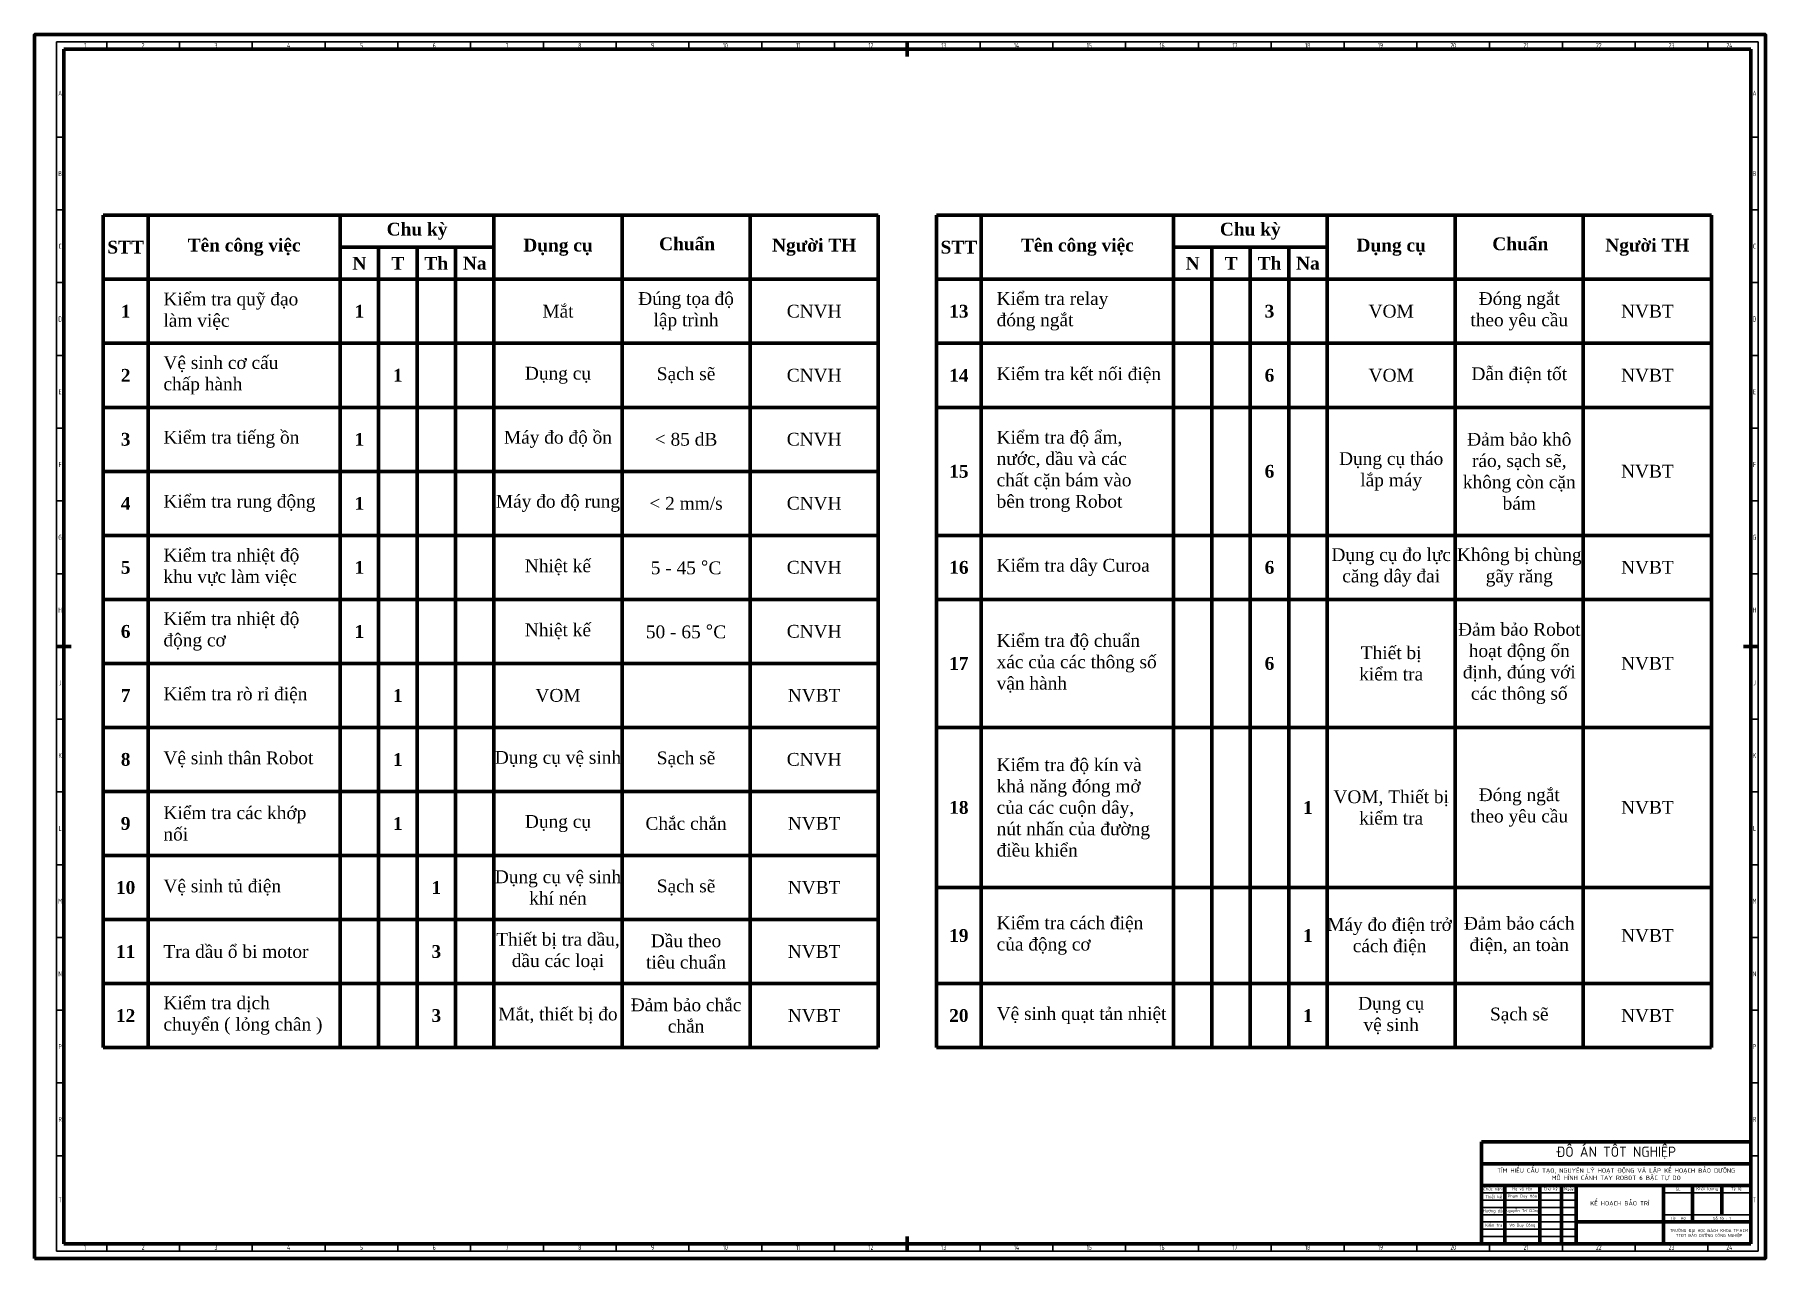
# Model space of a CAD drawing. Header units: millimetres. Extents: x -253 to 12701, y 1223 to 2077.
# Drawn here: x 9715 to 10904, y 1223 to 2064 of the extents above; entities that cross this region are included whole.
import ezdxf

# ---------------------------------------------------------------- set-up
doc = ezdxf.new("R2010")
doc.units = ezdxf.units.MM
for name, color, linetype, lineweight in [('0.7mm', 7, 'Continuous', 70), ('Chu', 241, 'Continuous', 35), ('d', 7, 'Continuous', 35), ('Net 0.35', 20, 'Continuous', 35), ('Net 0.7', 7, 'Continuous', 70)]:
    doc.layers.add(name, color=color, linetype=linetype, lineweight=lineweight)
doc.styles.add('SLDTEXTSTYLE1', font='TXT', dxfattribs={"width": 0.7})
doc.styles.get("Standard").update_dxf_attribs({"font": 'arial.ttf'})

msp = doc.modelspace()

# ---------------------------------------------------------------- linework, layer by layer
at = {"layer": '0.7mm'}
for p, q in [((9762.4, 1940.2), (9762.4, 1368.2)), ((9762.4, 1940.2), (9762.4, 1896.2)), ((9762.4, 1940.2), (10242, 1940.2)), ((9793.2, 1940.2), (9793.2, 1368.2)), ((9925.2, 1940.2), (9925.2, 1368.2)), ((10030.8, 1940.2), (10030.8, 1368.2)), ((10030.8, 1940.2), (10118.8, 1940.2)), ((10118.8, 1940.2), (10118.8, 1368.2)), ((10118.8, 1940.2), (10206.8, 1940.2)), ((10206.8, 1940.2), (10206.8, 1368.2)), ((10206.8, 1940.2), (10294.8, 1940.2)), ((10294.8, 1940.2), (10294.8, 1368.2)), ((10334.8, 1940.2), (10334.8, 1368.2)), ((10334.8, 1940.2), (10334.8, 1896.2)), ((10334.8, 1940.2), (10814.4, 1940.2)), ((10365.6, 1940.2), (10365.6, 1368.2)), ((10497.6, 1940.2), (10497.6, 1368.2)), ((10603.2, 1940.2), (10603.2, 1368.2)), ((10603.2, 1940.2), (10691.2, 1940.2)), ((10691.2, 1940.2), (10691.2, 1368.2)), ((10691.2, 1940.2), (10779.2, 1940.2)), ((10779.2, 1940.2), (10779.2, 1368.2)), ((10779.2, 1940.2), (10867.2, 1940.2)), ((10867.2, 1940.2), (10867.2, 1368.2)), ((10030.8, 1918.2), (9925.2, 1918.2)), ((9951.6, 1896.2), (9951.6, 1918.2)), ((9978, 1896.2), (9978, 1918.2)), ((10004.4, 1896.2), (10004.4, 1918.2)), ((10603.2, 1918.2), (10497.6, 1918.2)), ((10524, 1896.2), (10524, 1918.2)), ((10550.4, 1896.2), (10550.4, 1918.2)), ((10576.8, 1896.2), (10576.8, 1918.2)), ((10294.8, 1896.2), (9762.4, 1896.2)), ((9951.6, 1896.2), (9951.6, 1368.2)), ((9978, 1896.2), (9978, 1368.2)), ((10004.4, 1896.2), (10004.4, 1368.2)), ((10867.2, 1896.2), (10334.8, 1896.2)), ((10524, 1896.2), (10524, 1368.2)), ((10550.4, 1896.2), (10550.4, 1368.2)), ((10576.8, 1896.2), (10576.8, 1368.2)), ((10294.8, 1852.2), (9762.4, 1852.2)), ((10867.2, 1852.2), (10334.8, 1852.2)), ((10294.8, 1808.2), (9762.4, 1808.2)), ((10867.2, 1808.2), (10334.8, 1808.2)), ((10294.8, 1764.2), (9762.4, 1764.2)), ((10294.8, 1720.2), (9762.4, 1720.2)), ((10867.2, 1720.2), (10334.8, 1720.2)), ((10294.8, 1676.2), (9762.4, 1676.2)), ((10867.2, 1676.2), (10334.8, 1676.2)), ((10294.8, 1632.2), (9762.4, 1632.2)), ((10294.8, 1588.2), (9762.4, 1588.2)), ((10867.2, 1588.2), (10334.8, 1588.2)), ((10294.8, 1544.2), (9762.4, 1544.2)), ((10294.8, 1500.2), (9762.4, 1500.2)), ((10867.2, 1478.2), (10334.8, 1478.2)), ((10294.8, 1456.2), (9762.4, 1456.2)), ((10294.8, 1412.2), (9762.4, 1412.2)), ((10867.2, 1412.2), (10334.8, 1412.2)), ((10294.8, 1368.2), (9762.4, 1368.2)), ((10867.2, 1368.2), (10334.8, 1368.2))]:
    msp.add_line(p, q, dxfattribs=at)
at = {"layer": 'd'}
msp.add_line((10894.3, 1233.4), (10894.3, 1345.4), dxfattribs=at)
at = {"layer": 'Net 0.35', "linetype": 'Continuous', "lineweight": 35}
for p, q in [((9730.3, 1228.4), (9730.3, 2059.4)), ((9730.3, 2059.4), (10899.3, 2059.4)), ((9764.8, 2059.4), (9764.8, 2054.4)), ((9814.8, 2059.4), (9814.8, 2054.4)), ((9864.8, 2059.4), (9864.8, 2054.4)), ((9914.8, 2059.4), (9914.8, 2054.4)), ((9964.8, 2059.4), (9964.8, 2054.4)), ((10014.8, 2059.4), (10014.8, 2054.4)), ((10064.8, 2059.4), (10064.8, 2054.4)), ((10114.8, 2059.4), (10114.8, 2054.4)), ((10164.8, 2059.4), (10164.8, 2054.4)), ((10214.8, 2059.4), (10214.8, 2054.4)), ((10264.8, 2059.4), (10264.8, 2054.4)), ((10364.8, 2059.4), (10364.8, 2054.4)), ((10414.8, 2059.4), (10414.8, 2054.4)), ((10464.8, 2059.4), (10464.8, 2054.4)), ((10514.8, 2059.4), (10514.8, 2054.4)), ((10564.8, 2059.4), (10564.8, 2054.4)), ((10614.8, 2059.4), (10614.8, 2054.4)), ((10664.8, 2059.4), (10664.8, 2054.4)), ((10714.8, 2059.4), (10714.8, 2054.4)), ((10764.8, 2059.4), (10764.8, 2054.4)), ((10814.8, 2059.4), (10814.8, 2054.4)), ((10864.8, 2059.4), (10864.8, 2054.4)), ((10899.3, 2059.4), (10899.3, 1228.4)), ((9735.3, 1993.9), (9730.3, 1993.9)), ((10899.3, 1993.9), (10894.3, 1993.9)), ((9735.3, 1943.9), (9730.3, 1943.9)), ((10899.3, 1943.9), (10894.3, 1943.9)), ((9735.3, 1893.9), (9730.3, 1893.9)), ((10899.3, 1893.9), (10894.3, 1893.9)), ((9735.3, 1843.9), (9730.3, 1843.9)), ((10899.3, 1843.9), (10894.3, 1843.9)), ((9735.3, 1793.9), (9730.3, 1793.9)), ((10899.3, 1793.9), (10894.3, 1793.9)), ((9735.3, 1743.9), (9730.3, 1743.9)), ((10899.3, 1743.9), (10894.3, 1743.9)), ((9735.3, 1693.9), (9730.3, 1693.9)), ((10899.3, 1693.9), (10894.3, 1693.9)), ((9735.3, 1593.9), (9730.3, 1593.9)), ((10899.3, 1593.9), (10894.3, 1593.9)), ((9735.3, 1543.9), (9730.3, 1543.9)), ((10899.3, 1543.9), (10894.3, 1543.9)), ((9735.3, 1493.9), (9730.3, 1493.9)), ((10899.3, 1493.9), (10894.3, 1493.9)), ((9735.3, 1443.9), (9730.3, 1443.9)), ((10899.3, 1443.9), (10894.3, 1443.9)), ((9735.3, 1393.9), (9730.3, 1393.9)), ((10899.3, 1393.9), (10894.3, 1393.9)), ((9735.3, 1343.9), (9730.3, 1343.9)), ((10899.3, 1343.9), (10894.3, 1343.9)), ((9735.3, 1293.9), (9730.3, 1293.9)), ((10899.3, 1293.9), (10894.3, 1293.9)), ((10899.3, 1228.4), (9730.3, 1228.4)), ((9764.8, 1233.4), (9764.8, 1228.4)), ((9814.8, 1233.4), (9814.8, 1228.4)), ((9864.8, 1233.4), (9864.8, 1228.4)), ((9914.8, 1233.4), (9914.8, 1228.4)), ((9964.8, 1233.4), (9964.8, 1228.4)), ((10014.8, 1233.4), (10014.8, 1228.4)), ((10064.8, 1233.4), (10064.8, 1228.4)), ((10114.8, 1233.4), (10114.8, 1228.4)), ((10164.8, 1233.4), (10164.8, 1228.4)), ((10214.8, 1233.4), (10214.8, 1228.4)), ((10264.8, 1233.4), (10264.8, 1228.4)), ((10364.8, 1233.4), (10364.8, 1228.4)), ((10414.8, 1233.4), (10414.8, 1228.4)), ((10464.8, 1233.4), (10464.8, 1228.4)), ((10514.8, 1233.4), (10514.8, 1228.4)), ((10564.8, 1233.4), (10564.8, 1228.4)), ((10614.8, 1233.4), (10614.8, 1228.4)), ((10664.8, 1233.4), (10664.8, 1228.4)), ((10714.8, 1233.4), (10714.8, 1228.4)), ((10764.8, 1233.4), (10764.8, 1228.4)), ((10814.8, 1233.4), (10814.8, 1228.4)), ((10864.8, 1233.4), (10864.8, 1228.4))]:
    msp.add_line(p, q, dxfattribs=at)
at = {"layer": 'Net 0.35'}
for p, q in [((10709.3, 1268.4), (10774.3, 1268.4)), ((10709.3, 1263.4), (10774.3, 1263.4)), ((10834.3, 1268.4), (10894.3, 1268.4)), ((10709.3, 1258.4), (10774.3, 1258.4)), ((10709.3, 1253.4), (10774.3, 1253.4)), ((10834.3, 1253.4), (10894.3, 1253.4)), ((10774.3, 1248.4), (10709.3, 1248.4)), ((10709.3, 1243.4), (10774.3, 1243.4)), ((10709.3, 1238.4), (10774.3, 1238.4))]:
    msp.add_line(p, q, dxfattribs=at)
at = {"layer": 'Net 0.7', "linetype": 'Continuous', "lineweight": 70}
for p, q in [((10314.8, 2049.4), (10314.8, 2059.4)), ((9735.3, 1233.4), (9735.3, 2054.4)), ((9735.3, 2054.4), (10894.3, 2054.4)), ((10894.3, 2054.4), (10894.3, 1233.4)), ((9730.3, 1643.9), (9740.3, 1643.9)), ((10889.3, 1643.9), (10899.3, 1643.9)), ((10314.8, 1228.4), (10314.8, 1238.4)), ((10894.3, 1233.4), (9735.3, 1233.4))]:
    msp.add_line(p, q, dxfattribs=at)
at = {"layer": 'Net 0.7'}
for p, q in [((10709.3, 1288.4), (10709.3, 1303.4)), ((10894.3, 1303.4), (10709.3, 1303.4)), ((10709.3, 1288.4), (10709.3, 1233.4)), ((10894.3, 1288.4), (10709.3, 1288.4)), ((10709.3, 1273.4), (10894.3, 1273.4)), ((10725.3, 1273.4), (10725.3, 1233.4)), ((10749.3, 1273.4), (10749.3, 1233.4)), ((10764.3, 1273.4), (10764.3, 1233.4)), ((10774.3, 1273.4), (10774.3, 1233.4)), ((10834.3, 1273.4), (10834.3, 1233.4)), ((10854.3, 1273.4), (10854.3, 1248.4)), ((10874.3, 1273.4), (10874.3, 1253.4)), ((10774.3, 1248.4), (10894.3, 1248.4))]:
    msp.add_line(p, q, dxfattribs=at)
msp.add_lwpolyline([(9715.3, 1223.4), (10904.3, 1223.4), (10904.3, 2064.4), (9715.3, 2064.4)], close=True, dxfattribs=at)

# ---------------------------------------------------------------- texts
at = {"layer": '0.7mm', "char_height": 8.8, "attachment_point": 5}
for s, insert in [('{\\fTimes New Roman|b1|i0|c0|p18;Chu kỳ}', (9978, 1929.2)), ('{\\fTimes New Roman|b1|i0|c0|p18;Chu kỳ}', (10550.4, 1929.2)), ('{\\fTimes New Roman|b1|i0|c0|p18;STT}', (9777.8, 1918.2)), ('{\\fTimes New Roman|b1|i0|c0|p18;Tên công việc}', (9859.2, 1918.2)), ('{\\fTimes New Roman|b1|i0|c0|p18;Dụng cụ}', (10074.8, 1918.2)), ('{\\fTimes New Roman|b1|i0|c0|p18;Chuẩn}', (10163.5, 1920.5)), ('{\\fTimes New Roman|b1|i0|c0|p18;Người TH}', (10250.8, 1918.2)), ('{\\fTimes New Roman|b1|i0|c0|p18;STT}', (10350.2, 1918.2)), ('{\\fTimes New Roman|b1|i0|c0|p18;Tên công việc}', (10431.6, 1918.2)), ('{\\fTimes New Roman|b1|i0|c0|p18;Dụng cụ}', (10647.2, 1918.2)), ('{\\fTimes New Roman|b1|i0|c0|p18;Chuẩn}', (10735.9, 1920.5)), ('{\\fTimes New Roman|b1|i0|c0|p18;Người TH}', (10823.2, 1918.2)), ('{\\fTimes New Roman|b1|i0|c0|p18;N}', (9938.4, 1907.2)), ('{\\fTimes New Roman|b1|i0|c0|p18;T}', (9964.8, 1907.2)), ('{\\fTimes New Roman|b1|i0|c0|p18;Th}', (9991.2, 1907.2)), ('{\\fTimes New Roman|b1|i0|c0|p18;Na}', (10017.6, 1907.2)), ('{\\fTimes New Roman|b1|i0|c0|p18;N}', (10510.8, 1907.2)), ('{\\fTimes New Roman|b1|i0|c0|p18;T}', (10537.2, 1907.2)), ('{\\fTimes New Roman|b1|i0|c0|p18;Th}', (10563.6, 1907.2)), ('{\\fTimes New Roman|b1|i0|c0|p18;Na}', (10590, 1907.2)), ('{\\fTimes New Roman|b1|i0|c0|p18;1}', (9777.8, 1874.2)), ('\\pxql;{\\fTimes New Roman|b0|i0|c0|p18;Kiểm tra quỹ đạo làm việc}', (9859.2, 1874.2)), ('{\\fTimes New Roman|b1|i0|c0|p18;1}', (9938.4, 1874.2)), ('{\\fTimes New Roman|b0|i0|c0|p18;Mắt}', (10074.8, 1874.2)), ('{\\fTimes New Roman|b0|i0|c0|p18;Đúng tọa độ\\Plập trình}', (10162.8, 1874.2)), ('{\\fTimes New Roman|b0|i0|c0|p18;CNVH}', (10250.8, 1874.2)), ('{\\fTimes New Roman|b1|i0|c0|p18;13}', (10350.2, 1874.2)), ('\\pxql;{\\fTimes New Roman|b0|i0|c0|p18;Kiểm tra relay \\Pđóng ngắt}', (10431.6, 1874.2)), ('{\\fTimes New Roman|b1|i0|c0|p18;3}', (10563.6, 1874.2)), ('{\\fTimes New Roman|b0|i0|c0|p18;VOM}', (10647.2, 1874.2)), ('{\\fTimes New Roman|b0|i0|c0|p18;Đóng ngắt\\Ptheo yêu cầu}', (10735.2, 1874.2)), ('{\\fTimes New Roman|b0|i0|c0|p18;NVBT}', (10823.2, 1874.2)), ('\\pxql;{\\fTimes New Roman|b0|i0|c0|p18;Vệ sinh cơ cấu \\Pchấp hành}', (9859.2, 1830.2)), ('{\\fTimes New Roman|b1|i0|c0|p18;2}', (9777.8, 1830.2)), ('{\\fTimes New Roman|b1|i0|c0|p18;1}', (9964.8, 1830.2)), ('{\\fTimes New Roman|b0|i0|c0|p18;Dụng cụ}', (10074.8, 1830.2)), ('{\\fTimes New Roman|b0|i0|c0|p18;Sạch sẽ}', (10162.8, 1830.2)), ('{\\fTimes New Roman|b0|i0|c0|p18;CNVH}', (10250.8, 1830.2)), ('{\\fTimes New Roman|b1|i0|c0|p18;14}', (10350.2, 1830.2)), ('\\pxql;{\\fTimes New Roman|b0|i0|c0|p18;Kiểm tra kết nối điện}', (10431.6, 1830.2)), ('{\\fTimes New Roman|b1|i0|c0|p18;6}', (10563.6, 1830.2)), ('{\\fTimes New Roman|b0|i0|c0|p18;VOM}', (10647.2, 1830.2)), ('{\\fTimes New Roman|b0|i0|c0|p18;Dẫn điện tốt}', (10735.2, 1830.2)), ('{\\fTimes New Roman|b0|i0|c0|p18;NVBT}', (10823.2, 1830.2)), ('{\\fTimes New Roman|b1|i0|c0|p18;3}', (9777.8, 1786.2)), ('\\pxql;{\\fTimes New Roman|b0|i0|c0|p18;Kiểm tra tiếng ồn}', (9859.2, 1786.2)), ('{\\fTimes New Roman|b1|i0|c0|p18;1}', (9938.4, 1786.2)), ('{\\fTimes New Roman|b0|i0|c0|p18;Máy đo độ ồn}', (10074.8, 1786.2)), ('{\\fTimes New Roman|b0|i0|c0|p18;< 85 dB}', (10162.8, 1786.2)), ('{\\fTimes New Roman|b0|i0|c0|p18;CNVH}', (10250.8, 1786.2)), ('\\pxql;{\\fTimes New Roman|b0|i0|c0|p18;Kiểm tra độ ẩm, nước, dầu và các chất cặn bám vào bên trong Robot}', (10431.6, 1764.2)), ('{\\fTimes New Roman|b0|i0|c0|p18;Đảm bảo khô\\Práo, sạch sẽ,\\Pkhông còn cặn\\Pbám}', (10735.2, 1764.2)), ('{\\fTimes New Roman|b0|i0|c0|p18;Dụng cụ tháo\\Plắp máy}', (10647.2, 1764.2)), ('{\\fTimes New Roman|b1|i0|c0|p18;15}', (10350.2, 1764.2)), ('{\\fTimes New Roman|b1|i0|c0|p18;6}', (10563.6, 1764.2)), ('{\\fTimes New Roman|b0|i0|c0|p18;NVBT}', (10823.2, 1764.2)), ('\\pxql;{\\fTimes New Roman|b0|i0|c0|p18;Kiểm tra rung động}', (9859.2, 1742.2)), ('{\\fTimes New Roman|b0|i0|c0|p18;Máy đo độ rung}', (10074.8, 1742.2)), ('{\\fTimes New Roman|b1|i0|c0|p18;4}', (9777.8, 1742.2)), ('{\\fTimes New Roman|b1|i0|c0|p18;1}', (9938.4, 1742.2)), ('{\\fTimes New Roman|b0|i0|c0|p18;< 2 mm/s}', (10162.8, 1742.2)), ('{\\fTimes New Roman|b0|i0|c0|p18;CNVH}', (10250.8, 1742.2)), ('{\\fTimes New Roman|b1|i0|c0|p18;5}', (9777.8, 1698.2)), ('\\pxql;{\\fTimes New Roman|b0|i0|c0|p18;Kiểm tra nhiệt độ\\Pkhu vực làm việc}', (9859.2, 1698.2)), ('{\\fTimes New Roman|b1|i0|c0|p18;1}', (9938.4, 1698.2)), ('{\\fTimes New Roman|b0|i0|c0|p18;Nhiệt kế}', (10074.8, 1698.2)), ('{\\fTimes New Roman|b0|i0|c0|p18;5 - 45 \\fArial|b0|i0|c0|p34;\\H1.08333x;°\\fTimes New Roman|b0|i0|c0|p18;\\H0.92308x;C}', (10162.8, 1698.2)), ('{\\fTimes New Roman|b0|i0|c0|p18;CNVH}', (10250.8, 1698.2)), ('{\\fTimes New Roman|b1|i0|c0|p18;16}', (10350.2, 1698.2)), ('\\pxql;{\\fTimes New Roman|b0|i0|c0|p18;Kiểm tra dây Curoa}', (10431.6, 1698.2)), ('{\\fTimes New Roman|b1|i0|c0|p18;6}', (10563.6, 1698.2)), ('{\\fTimes New Roman|b0|i0|c0|p18;Dụng cụ đo lực\\Pcăng dây đai}', (10647.2, 1698.2)), ('{\\fTimes New Roman|b0|i0|c0|p18;Không bị chùng\\Pgãy răng}', (10735.2, 1698.2)), ('{\\fTimes New Roman|b0|i0|c0|p18;NVBT}', (10823.2, 1698.2)), ('\\pxql;{\\fTimes New Roman|b0|i0|c0|p18;Kiểm tra nhiệt độ\\Pđộng cơ}', (9859.2, 1654.2)), ('{\\fTimes New Roman|b1|i0|c0|p18;6}', (9777.8, 1654.2)), ('{\\fTimes New Roman|b1|i0|c0|p18;1}', (9938.4, 1654.2)), ('{\\fTimes New Roman|b0|i0|c0|p18;Nhiệt kế}', (10074.8, 1654.2)), ('{\\fTimes New Roman|b0|i0|c0|p18;50 - 65 \\fArial|b0|i0|c0|p34;\\H1.08333x;°\\fTimes New Roman|b0|i0|c0|p18;\\H0.92308x;C}', (10162.8, 1654.2)), ('{\\fTimes New Roman|b0|i0|c0|p18;CNVH}', (10250.8, 1654.2)), ('\\pxql;{\\fTimes New Roman|b0|i0|c0|p18;Kiểm tra độ chuẩn xác của các thông số vận hành}', (10431.6, 1632.2)), ('{\\fTimes New Roman|b0|i0|c0|p18;Đảm bảo Robot\\Phoạt động ổn\\Pđịnh, đúng với\\Pcác thông số}', (10735.2, 1632.2)), ('{\\fTimes New Roman|b0|i0|c0|p18;Thiết bị \\Pkiểm tra}', (10647.2, 1632.2)), ('{\\fTimes New Roman|b1|i0|c0|p18;17}', (10350.2, 1632.2)), ('{\\fTimes New Roman|b1|i0|c0|p18;6}', (10563.6, 1632.2)), ('{\\fTimes New Roman|b0|i0|c0|p18;NVBT}', (10823.2, 1632.2)), ('{\\fTimes New Roman|b1|i0|c0|p18;7}', (9777.8, 1610.2)), ('\\pxql;{\\fTimes New Roman|b0|i0|c0|p18;Kiểm tra rò rỉ điện}', (9859.2, 1610.2)), ('{\\fTimes New Roman|b1|i0|c0|p18;1}', (9964.8, 1610.2)), ('{\\fTimes New Roman|b0|i0|c0|p18;VOM}', (10074.8, 1610.2)), ('{\\fTimes New Roman|b0|i0|c0|p18;NVBT}', (10250.8, 1610.2)), ('{\\fTimes New Roman|b1|i0|c0|p18;8}', (9777.8, 1566.2)), ('\\pxql;{\\fTimes New Roman|b0|i0|c0|p18;Vệ sinh thân Robot}', (9859.2, 1566.2)), ('{\\fTimes New Roman|b1|i0|c0|p18;1}', (9964.8, 1566.2)), ('{\\fTimes New Roman|b0|i0|c0|p18;Dụng cụ vệ sinh}', (10074.8, 1566.2)), ('{\\fTimes New Roman|b0|i0|c0|p18;Sạch sẽ}', (10162.8, 1566.2)), ('{\\fTimes New Roman|b0|i0|c0|p18;CNVH}', (10250.8, 1566.2)), ('\\pxql;{\\fTimes New Roman|b0|i0|c0|p18;Kiểm tra độ kín và khả năng đóng mở của các cuộn dây, nút nhấn của đường điều khiển}', (10431.6, 1533.2)), ('{\\fTimes New Roman|b0|i0|c0|p18;VOM, Thiết bị \\Pkiểm tra}', (10647.2, 1533.2)), ('{\\fTimes New Roman|b0|i0|c0|p18;Đóng ngắt\\Ptheo yêu cầu}', (10735.2, 1533.2)), ('\\pxql;{\\fTimes New Roman|b0|i0|c0|p18;Kiểm tra các khớp nối}', (9859.2, 1522.2)), ('{\\fTimes New Roman|b1|i0|c0|p18;18}', (10350.2, 1533.2)), ('{\\fTimes New Roman|b1|i0|c0|p18;1}', (10590, 1533.2)), ('{\\fTimes New Roman|b0|i0|c0|p18;NVBT}', (10823.2, 1533.2)), ('{\\fTimes New Roman|b1|i0|c0|p18;9}', (9777.8, 1522.2)), ('{\\fTimes New Roman|b1|i0|c0|p18;1}', (9964.8, 1522.2)), ('{\\fTimes New Roman|b0|i0|c0|p18;Dụng cụ}', (10074.8, 1522.2)), ('{\\fTimes New Roman|b0|i0|c0|p18;Chắc chắn}', (10162.8, 1522.2)), ('{\\fTimes New Roman|b0|i0|c0|p18;NVBT}', (10250.8, 1522.2)), ('{\\fTimes New Roman|b0|i0|c0|p18;Dụng cụ vệ sinh\\Pkhí nén}', (10074.8, 1478.2)), ('{\\fTimes New Roman|b1|i0|c0|p18;10}', (9777.8, 1478.2)), ('\\pxql;{\\fTimes New Roman|b0|i0|c0|p18;Vệ sinh tủ điện}', (9859.2, 1478.2)), ('{\\fTimes New Roman|b1|i0|c0|p18;1}', (9991.2, 1478.2)), ('{\\fTimes New Roman|b0|i0|c0|p18;Sạch sẽ}', (10162.8, 1478.2)), ('{\\fTimes New Roman|b0|i0|c0|p18;NVBT}', (10250.8, 1478.2)), ('\\pxql;{\\fTimes New Roman|b0|i0|c0|p18;Kiểm tra cách điện của động cơ}', (10431.6, 1445.2)), ('{\\fTimes New Roman|b0|i0|c0|p18;Máy đo điện trở\\Pcách điện}', (10646.1, 1444.4)), ('{\\fTimes New Roman|b0|i0|c0|p18;Đảm bảo cách\\Pđiện, an toàn}', (10735.2, 1445.2)), ('\\pxql;{\\fTimes New Roman|b0|i0|c0|p18;Tra dầu ổ bi motor}', (9859.2, 1434.2)), ('{\\fTimes New Roman|b1|i0|c0|p18;3}', (9991.2, 1434.2)), ('{\\fTimes New Roman|b0|i0|c0|p18;Thiết bị tra dầu,\\Pdầu các loại}', (10074.8, 1434.2)), ('{\\fTimes New Roman|b0|i0|c0|p18;Dầu theo \\Ptiêu chuẩn}', (10162.8, 1434.2)), ('{\\fTimes New Roman|b1|i0|c0|p18;19}', (10350.2, 1445.2)), ('{\\fTimes New Roman|b1|i0|c0|p18;1}', (10590, 1445.2)), ('{\\fTimes New Roman|b0|i0|c0|p18;NVBT}', (10823.2, 1445.2)), ('{\\fTimes New Roman|b1|i0|c0|p18;11}', (9777.8, 1434.2)), ('{\\fTimes New Roman|b0|i0|c0|p18;NVBT}', (10250.8, 1434.2)), ('\\pxql;{\\fTimes New Roman|b0|i0|c0|p18;Kiểm tra dịch chuyển ( lỏng chân )}', (9859.2, 1390.2)), ('{\\fTimes New Roman|b1|i0|c0|p18;12}', (9777.8, 1390.2)), ('{\\fTimes New Roman|b1|i0|c0|p18;3}', (9991.2, 1390.2)), ('{\\fTimes New Roman|b0|i0|c0|p18;Mắt, thiết bị đo}', (10074.8, 1390.2)), ('{\\fTimes New Roman|b0|i0|c0|p18;Đảm bảo chắc\\Pchắn}', (10162.8, 1390.2)), ('{\\fTimes New Roman|b0|i0|c0|p18;NVBT}', (10250.8, 1390.2)), ('{\\fTimes New Roman|b1|i0|c0|p18;20}', (10350.2, 1390.2)), ('\\pxql;{\\fTimes New Roman|b0|i0|c0|p18;Vệ sinh quạt tản nhiệt}', (10431.6, 1390.2)), ('{\\fTimes New Roman|b1|i0|c0|p18;1}', (10590, 1390.2)), ('{\\fTimes New Roman|b0|i0|c0|p18;Dụng cụ \\Pvệ sinh}', (10647.2, 1390.2)), ('{\\fTimes New Roman|b0|i0|c0|p18;Sạch sẽ}', (10735.2, 1390.2)), ('{\\fTimes New Roman|b0|i0|c0|p18;NVBT}', (10823.2, 1390.2))]:
    msp.add_mtext_dynamic_manual_height_columns(s, width=110.885, gutter_width=17.6, heights=[0], dxfattribs=dict(at, insert=insert))
at = {"layer": 'Chu', "char_height": 3.5, "attachment_point": 5, "style": 'SLDTEXTSTYLE1'}
for s, insert in [('{\\fTCVN 7284|b0|i0|c0|p34;1}', (9750, 2056.9)), ('{\\fTCVN 7284|b0|i0|c0|p34;2}', (9789.8, 2056.9)), ('{\\fTCVN 7284|b0|i0|c0|p34;3}', (9839.8, 2056.9)), ('{\\fTCVN 7284|b0|i0|c0|p34;4}', (9889.8, 2056.9)), ('{\\fTCVN 7284|b0|i0|c0|p34;5}', (9939.8, 2056.9)), ('{\\fTCVN 7284|b0|i0|c0|p34;6}', (9989.8, 2056.9)), ('{\\fTCVN 7284|b0|i0|c0|p34;7}', (10039.8, 2056.9)), ('{\\fTCVN 7284|b0|i0|c0|p34;8}', (10089.8, 2056.9)), ('{\\fTCVN 7284|b0|i0|c0|p34;9}', (10139.8, 2056.9)), ('{\\fTCVN 7284|b0|i0|c0|p34;10}', (10189.8, 2056.9)), ('{\\fTCVN 7284|b0|i0|c0|p34;11}', (10239.8, 2056.9)), ('{\\fTCVN 7284|b0|i0|c0|p34;12}', (10289.8, 2056.9)), ('{\\fTCVN 7284|b0|i0|c0|p34;13}', (10339.8, 2056.9)), ('{\\fTCVN 7284|b0|i0|c0|p34;14}', (10389.8, 2056.9)), ('{\\fTCVN 7284|b0|i0|c0|p34;15}', (10439.8, 2056.9)), ('{\\fTCVN 7284|b0|i0|c0|p34;16}', (10489.8, 2056.9)), ('{\\fTCVN 7284|b0|i0|c0|p34;17}', (10539.8, 2056.9)), ('{\\fTCVN 7284|b0|i0|c0|p34;18}', (10589.8, 2056.9)), ('{\\fTCVN 7284|b0|i0|c0|p34;19}', (10639.8, 2056.9)), ('{\\fTCVN 7284|b0|i0|c0|p34;20}', (10689.8, 2056.9)), ('{\\fTCVN 7284|b0|i0|c0|p34;21}', (10739.8, 2056.9)), ('{\\fTCVN 7284|b0|i0|c0|p34;22}', (10789.8, 2056.9)), ('{\\fTCVN 7284|b0|i0|c0|p34;23}', (10839.8, 2056.9)), ('{\\fTCVN 7284|b0|i0|c0|p34;24}', (10879.5, 2056.9)), ('{\\fTCVN 7284|b0|i0|c0|p34;A}', (9732.8, 2024.1)), ('{\\fTCVN 7284|b0|i0|c0|p34;A}', (10896.8, 2024.1)), ('{\\fTCVN 7284|b0|i0|c0|p34;B}', (9732.8, 1968.9)), ('{\\fTCVN 7284|b0|i0|c0|p34;B}', (10896.8, 1968.9)), ('{\\fTCVN 7284|b0|i0|c0|p34;C}', (9732.8, 1918.9)), ('{\\fTCVN 7284|b0|i0|c0|p34;C}', (10896.8, 1918.9)), ('{\\fTCVN 7284|b0|i0|c0|p34;D}', (9732.8, 1868.9)), ('{\\fTCVN 7284|b0|i0|c0|p34;D}', (10896.8, 1868.9)), ('{\\fTCVN 7284|b0|i0|c0|p34;E}', (9732.8, 1818.9)), ('{\\fTCVN 7284|b0|i0|c0|p34;E}', (10896.8, 1818.9)), ('{\\fTCVN 7284|b0|i0|c0|p34;F}', (9732.8, 1768.9)), ('{\\fTCVN 7284|b0|i0|c0|p34;F}', (10896.8, 1768.9)), ('{\\fTCVN 7284|b0|i0|c0|p34;G}', (9732.8, 1718.9)), ('{\\fTCVN 7284|b0|i0|c0|p34;G}', (10896.8, 1718.9)), ('{\\fTCVN 7284|b0|i0|c0|p34;H}', (9732.8, 1668.9)), ('{\\fTCVN 7284|b0|i0|c0|p34;H}', (10896.8, 1668.9)), ('{\\fTCVN 7284|b0|i0|c0|p34;J}', (9732.8, 1618.9)), ('{\\fTCVN 7284|b0|i0|c0|p34;J}', (10896.8, 1618.9)), ('{\\fTCVN 7284|b0|i0|c0|p34;K}', (9732.8, 1568.9)), ('{\\fTCVN 7284|b0|i0|c0|p34;K}', (10896.8, 1568.9)), ('{\\fTCVN 7284|b0|i0|c0|p34;L}', (9732.8, 1518.9)), ('{\\fTCVN 7284|b0|i0|c0|p34;L}', (10896.8, 1518.9)), ('{\\fTCVN 7284|b0|i0|c0|p34;M}', (9732.8, 1468.9)), ('{\\fTCVN 7284|b0|i0|c0|p34;M}', (10896.8, 1468.9)), ('{\\fTCVN 7284|b0|i0|c0|p34;N}', (9732.8, 1418.9)), ('{\\fTCVN 7284|b0|i0|c0|p34;N}', (10896.8, 1418.9)), ('{\\fTCVN 7284|b0|i0|c0|p34;P}', (9732.8, 1368.9)), ('{\\fTCVN 7284|b0|i0|c0|p34;P}', (10896.8, 1368.9)), ('{\\fTCVN 7284|b0|i0|c0|p34;R}', (9732.8, 1318.9)), ('{\\fTCVN 7284|b0|i0|c0|p34;R}', (10896.8, 1318.9)), ('{\\fTCVN 7284|b0|i0|c0|p34;T}', (9732.8, 1263.6)), ('{\\fTCVN 7284|b0|i0|c0|p34;T}', (10896.8, 1263.6)), ('{\\fTCVN 7284|b0|i0|c0|p34;1}', (9750, 1230.9)), ('{\\fTCVN 7284|b0|i0|c0|p34;2}', (9789.8, 1230.9)), ('{\\fTCVN 7284|b0|i0|c0|p34;3}', (9839.8, 1230.9)), ('{\\fTCVN 7284|b0|i0|c0|p34;4}', (9889.8, 1230.9)), ('{\\fTCVN 7284|b0|i0|c0|p34;5}', (9939.8, 1230.9)), ('{\\fTCVN 7284|b0|i0|c0|p34;6}', (9989.8, 1230.9)), ('{\\fTCVN 7284|b0|i0|c0|p34;7}', (10039.8, 1230.9)), ('{\\fTCVN 7284|b0|i0|c0|p34;8}', (10089.8, 1230.9)), ('{\\fTCVN 7284|b0|i0|c0|p34;9}', (10139.8, 1230.9)), ('{\\fTCVN 7284|b0|i0|c0|p34;10}', (10189.8, 1230.9)), ('{\\fTCVN 7284|b0|i0|c0|p34;11}', (10239.8, 1230.9)), ('{\\fTCVN 7284|b0|i0|c0|p34;12}', (10289.8, 1230.9)), ('{\\fTCVN 7284|b0|i0|c0|p34;13}', (10339.8, 1230.9)), ('{\\fTCVN 7284|b0|i0|c0|p34;14}', (10389.8, 1230.9)), ('{\\fTCVN 7284|b0|i0|c0|p34;15}', (10439.8, 1230.9)), ('{\\fTCVN 7284|b0|i0|c0|p34;16}', (10489.8, 1230.9)), ('{\\fTCVN 7284|b0|i0|c0|p34;17}', (10539.8, 1230.9)), ('{\\fTCVN 7284|b0|i0|c0|p34;18}', (10589.8, 1230.9)), ('{\\fTCVN 7284|b0|i0|c0|p34;19}', (10639.8, 1230.9)), ('{\\fTCVN 7284|b0|i0|c0|p34;20}', (10689.8, 1230.9)), ('{\\fTCVN 7284|b0|i0|c0|p34;21}', (10739.8, 1230.9)), ('{\\fTCVN 7284|b0|i0|c0|p34;22}', (10789.8, 1230.9)), ('{\\fTCVN 7284|b0|i0|c0|p34;23}', (10839.8, 1230.9)), ('{\\fTCVN 7284|b0|i0|c0|p34;24}', (10879.5, 1230.9))]:
    msp.add_mtext(s, dxfattribs=dict(at, insert=insert))
at = {"layer": 'Chu'}
for s, width, insert, char_height, attachment_point in [('{\\fTCVN 7284|b0|i0|c0|p34;ĐỒ ÁN TỐT NGHIỆP}', 128.173, (10801.8, 1295.9), 7, 5), ('{\\fTCVN 7284|b0|i0|c0|p34;TÌM HIỂU CẤU TẠO, NGUYÊN LÝ HOẠT ĐỘNG VÀ LẬP KẾ HOẠCH BẢO DƯỠNG\\PMÔ HÌNH CÁNH TAY ROBOT 6 BẬC TỰ DO}', 181.433, (10801.8, 1280.9), 3, 5), ('{\\fTCVN 7284|b0|i0|c0|p34;Chức năng}', 18.938, (10717.7, 1270.7), 2, 5), ('\\pxqc;{\\fTCVN 7284|b0|i0|c0|p34;Chữ ký}', 18.938, (10756.8, 1270.9), 2, 5), ('\\pxqc;{\\fTCVN 7284|b0|i0|c0|p34;Khối lượng}', 45.233, (10864.3, 1270.9), 2, 5), ('\\pxqc;{\\fTCVN 7284|b0|i0|c0|p34;Tỷ lệ}', 45.233, (10884.3, 1270.9), 2, 5), ('\\pxqc;{\\fTCVN 7284|b0|i0|c0|p34;Thiết kế}', 18.938, (10717.7, 1265.7), 2, 5), ('\\pxqc;{\\fTCVN 7284|b0|i0|c0|p34;Phạm Duy Hòa}', 45.233, (10737.3, 1265.9), 2, 5), ('\\pxqc;{\\fTCVN 7284|b0|i0|c0|p34;Họ và tên}', 45.233, (10737.3, 1270.9), 2, 5), ('\\pxqc;{\\fTCVN 7284|b0|i0|c0|p34;Ngày}', 18.938, (10769.3, 1270.9), 2, 5), ('{\\fTCVN 7284|b0|i0|c0|p34;KẾ HOẠCH BẢO TRÌ}', 51.346, (10804.3, 1260.9), 3, 5), ('\\pxqc;{\\fTCVN 7284|b0|i0|c0|p34;SL}', 45.233, (10844.3, 1270.9), 2, 5), ('\\pxqc;{\\fTCVN 7284|b0|i0|c0|p34;Hướng dẫn}', 18.938, (10717.7, 1255.7), 2, 5), ('\\pxqc;{\\fTCVN 7284|b0|i0|c0|p34;Nguyễn Trí Dũng}', 45.233, (10737.3, 1255.9), 2, 5), ('\\pxqc;{\\fTCVN 7284|b0|i0|c0|p34;Tờ : A0}', 45.233, (10844.3, 1250.9), 2, 5), ('\\pxqc;{\\fTCVN 7284|b0|i0|c0|p34;Số tờ : 1}', 45.233, (10874.3, 1250.9), 2, 5), ('\\pxqc;{\\fTCVN 7284|b0|i0|c0|p34;Kiểm tra}', 18.938, (10708.2, 1246.2), 2, 4), ('\\pxqc;{\\fTCVN 7284|b0|i0|c0|p34;Võ Duy Công}', 45.233, (10737.3, 1245.9), 2, 5), ('{\\fTCVN 7284|b0|i0|c0|p34;TRƯỜNG ĐẠI HỌC BÁCH KHOA TP.HCM\\PTTĐT BẢO DƯỠNG CÔNG NGHIỆP}', 73.353, (10865.5, 1240.6), 2, 5)]:
    msp.add_mtext_dynamic_manual_height_columns(s, width=width, gutter_width=156.6, heights=[0], dxfattribs=dict(at, insert=insert, char_height=char_height, attachment_point=attachment_point))

doc.saveas('drawing.dxf')
